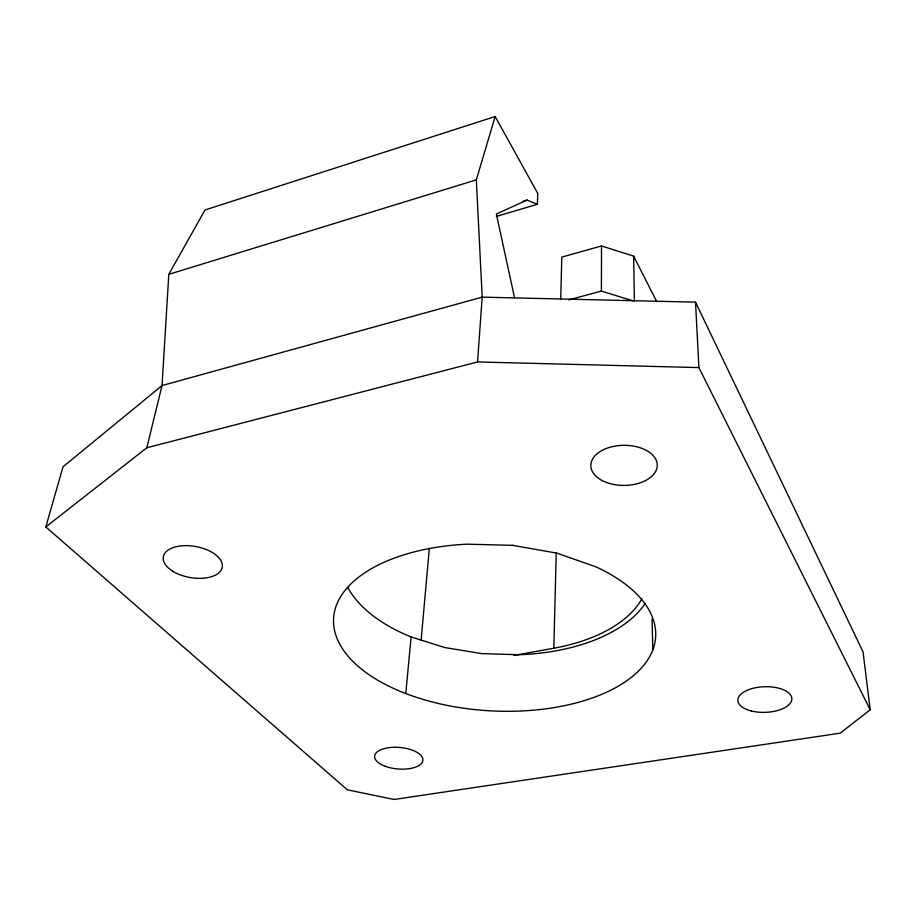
<?xml version="1.0" encoding="UTF-8"?>
<svg xmlns="http://www.w3.org/2000/svg" width="916" height="916" viewBox="0 0 916 916"><rect width="100%" height="100%" fill="white"/><g stroke="black" fill="none" stroke-linecap="round" stroke-linejoin="round"><path stroke-width="1.37" d="M633.071 300.86L601.4 291.093L601.514 245.957L561.806 257.098L560.707 299.257M513.853 655.455L553.825 648.219L556.23 553.035M496.38 216.405L537.36 204.279L537.807 193.551L495.167 116.527L205.012 209.982L168.807 274.331L162.04 385.544L146.8 447.787L45.8 526.929L347.347 789.81L394.075 799.473L840.224 733.166L870.2 709.763L863.055 651.917L695.519 302.154L482.194 297.139L162.04 385.544L63.021 466.805L45.8 526.929M146.8 447.787L477.545 361.946L482.194 297.139L476.32 179.88L495.167 116.527M421.12 640.227L429.352 548.203M405.777 693.504L411.112 636.929A156.693 85.886 3.2 0 1 347.862 587.58M537.36 204.279L527.078 200.066L496.358 214.001L514.517 297.689M168.807 274.331L476.32 179.88M522.979 201.291L527.078 200.066M568.779 299.875L601.4 291.093M477.545 361.946L698.897 367.591L870.2 709.763M411.112 636.929L445.004 647.601L481.736 653.623L519.361 654.734A156.693 85.886 3.2 0 0 645.23 603.346M601.514 245.957L633.643 256.137L656.795 301.753M695.519 302.154L698.897 367.591M652.1 619.067L652.799 649.948M633.643 256.137L634.387 301.261M641.91 598.824A150.785 82.623 3.2 0 1 553.825 648.219M512.491 545.329L466.725 544.173A161.319 83.379 3.2 0 0 347.027 654.951A161.319 83.379 3.2 0 0 592.48 697.912A161.319 83.379 3.2 0 0 595.709 566.741L556.733 553.104L512.491 545.329M172.677 571.16A29.942 15.767 10 0 0 221.661 569.191A29.942 15.767 10 0 0 183.99 545.673A29.942 15.767 10 0 0 172.677 571.16M385.281 766.291A24.228 10.797 4.8 0 0 422.86 760.578A24.228 10.797 4.8 0 0 388.121 747.777A24.228 10.797 4.8 0 0 385.281 766.291M602.27 480.602A33.205 20.049 -0.4 0 0 656.646 469.072A33.205 20.049 -0.4 0 0 613.239 446.458A33.205 20.049 -0.4 0 0 602.27 480.602M751.372 710.988A27.011 12.813 -1.9 0 0 791.859 698.862A27.011 12.813 -1.9 0 0 751.36 688.775A27.011 12.813 -1.9 0 0 751.372 710.988"/></g></svg>
